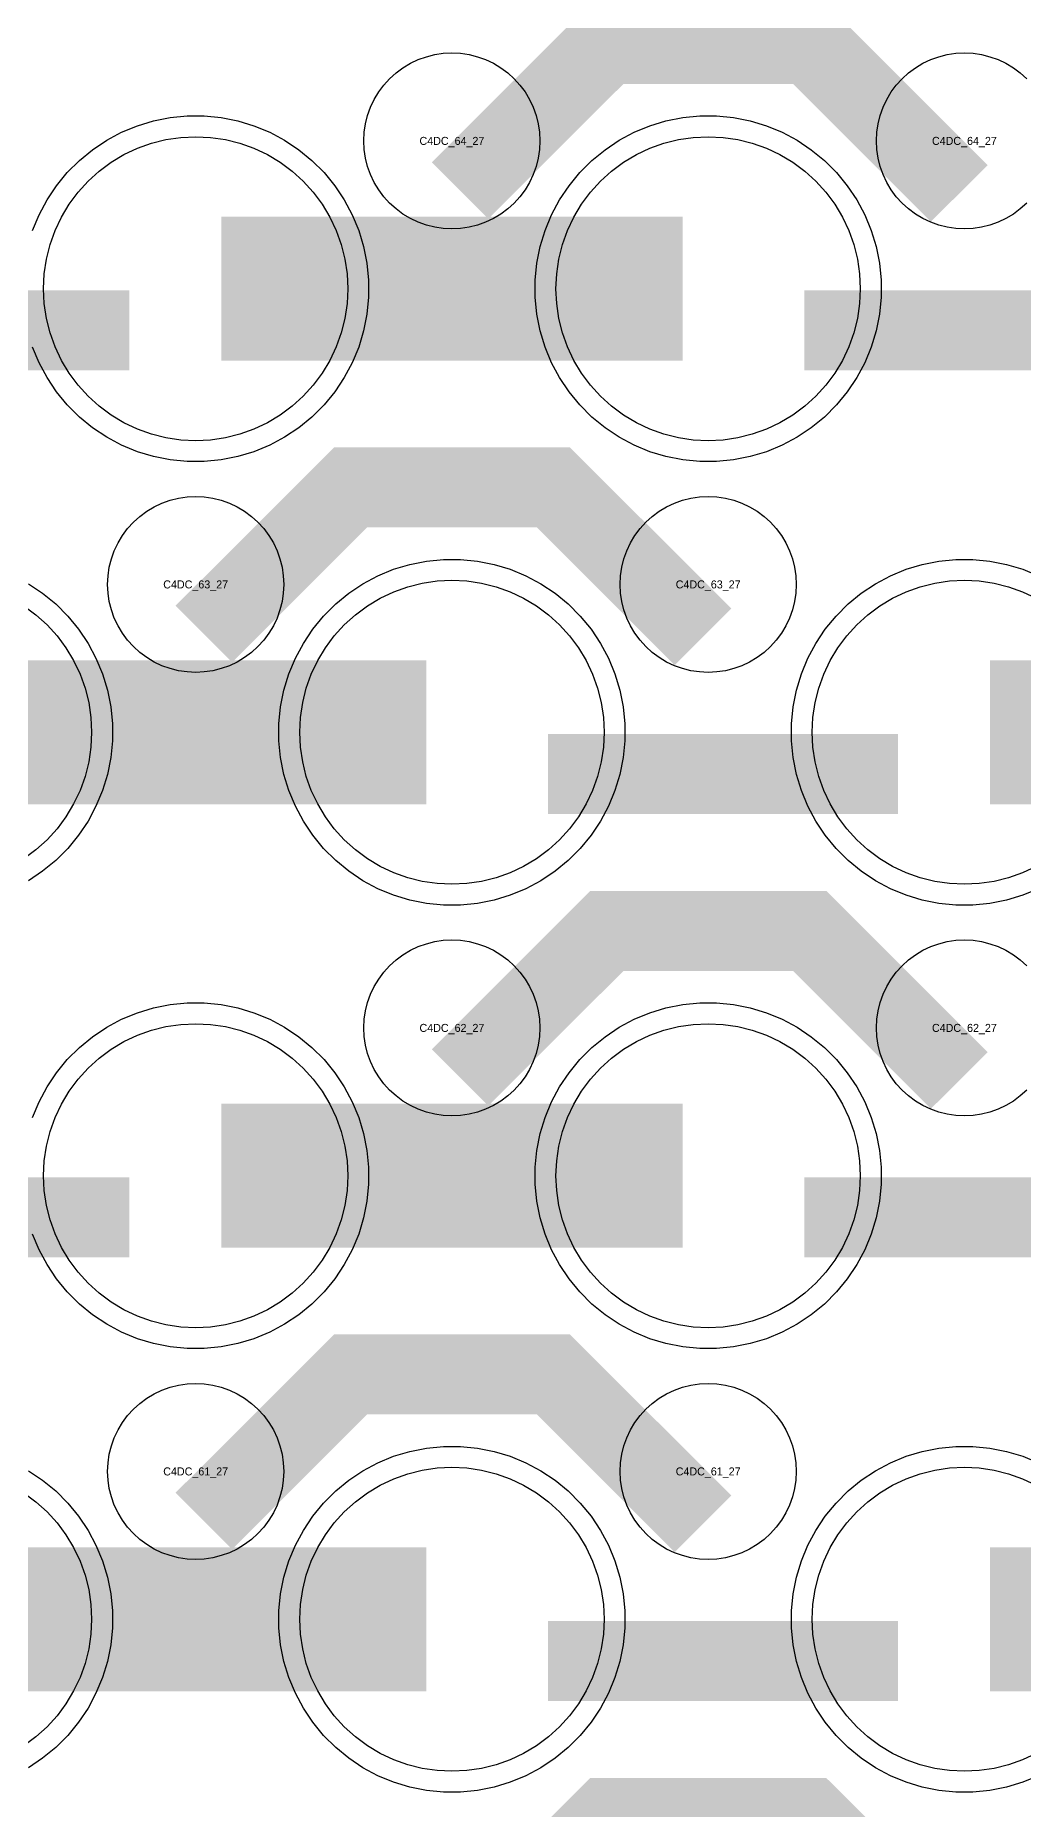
# Model space of a CAD drawing. Extents: x -11880 to 11880, y -14992 to 14992.
# Drawn here: x -3410 to -3102, y -6447 to -5892 of the extents above; entities that cross this region are included whole.
import ezdxf
from ezdxf.enums import TextEntityAlignment as Align

# ---------------------------------------------------------------- set-up
doc = ezdxf.new("R2010")
doc.units = 0
doc.header["$MEASUREMENT"] = 0
for name, color, linetype in [('GDS_775_DT_237', 138, 'CONTINUOUS'), ('RDL1_FS', 34, 'CONTINUOUS'), ('RDL_BS', 160, 'CONTINUOUS')]:
    doc.layers.add(name, color=color, linetype=linetype)

msp = doc.modelspace()

# ---------------------------------------------------------------- linework, layer by layer
at = {"layer": 'RDL1_FS', "color": 240, "true_color": 0xed1f24}
for points in [[(-3360, -6018.974), (-3364.657, -6018.745), (-3369.268, -6018.061), (-3373.791, -6016.929), (-3378.181, -6015.357), (-3382.395, -6013.365), (-3386.395, -6010.967), (-3390.14, -6008.189), (-3393.594, -6005.059), (-3396.724, -6001.605), (-3399.502, -5997.86), (-3401.9, -5993.86), (-3403.892, -5989.646), (-3405.464, -5985.256), (-3406.596, -5980.733), (-3407.28, -5976.122), (-3407.509, -5971.465), (-3407.28, -5966.808), (-3406.596, -5962.197), (-3405.464, -5957.674), (-3403.892, -5953.284), (-3401.9, -5949.07), (-3399.502, -5945.07), (-3396.724, -5941.325), (-3393.594, -5937.871), (-3390.14, -5934.741), (-3386.395, -5931.963), (-3382.395, -5929.565), (-3378.181, -5927.573), (-3373.791, -5926.001), (-3369.268, -5924.869), (-3364.657, -5924.185), (-3360, -5923.956), (-3355.343, -5924.185), (-3350.732, -5924.869), (-3346.209, -5926.001), (-3341.819, -5927.573), (-3337.605, -5929.565), (-3333.605, -5931.963), (-3329.86, -5934.741), (-3326.406, -5937.871), (-3323.276, -5941.325), (-3320.498, -5945.07), (-3318.1, -5949.07), (-3316.108, -5953.284), (-3314.536, -5957.674), (-3313.404, -5962.197), (-3312.72, -5966.808), (-3312.491, -5971.465), (-3312.72, -5976.122), (-3313.404, -5980.733), (-3314.536, -5985.256), (-3316.108, -5989.646), (-3318.1, -5993.86), (-3320.498, -5997.86), (-3323.276, -6001.605), (-3326.406, -6005.059), (-3329.86, -6008.189), (-3333.605, -6010.967), (-3337.605, -6013.365), (-3341.819, -6015.357), (-3346.209, -6016.929), (-3350.732, -6018.061), (-3355.343, -6018.745)], [(-3200, -6018.974), (-3204.657, -6018.745), (-3209.268, -6018.061), (-3213.791, -6016.929), (-3218.181, -6015.357), (-3222.395, -6013.365), (-3226.395, -6010.967), (-3230.14, -6008.189), (-3233.594, -6005.059), (-3236.724, -6001.605), (-3239.502, -5997.86), (-3241.9, -5993.86), (-3243.892, -5989.646), (-3245.464, -5985.256), (-3246.596, -5980.733), (-3247.28, -5976.122), (-3247.509, -5971.465), (-3247.28, -5966.808), (-3246.596, -5962.197), (-3245.464, -5957.674), (-3243.892, -5953.284), (-3241.9, -5949.07), (-3239.502, -5945.07), (-3236.724, -5941.325), (-3233.594, -5937.871), (-3230.14, -5934.741), (-3226.395, -5931.963), (-3222.395, -5929.565), (-3218.181, -5927.573), (-3213.791, -5926.001), (-3209.268, -5924.869), (-3204.657, -5924.185), (-3200, -5923.956), (-3195.343, -5924.185), (-3190.732, -5924.869), (-3186.209, -5926.001), (-3181.819, -5927.573), (-3177.605, -5929.565), (-3173.605, -5931.963), (-3169.86, -5934.741), (-3166.406, -5937.871), (-3163.276, -5941.325), (-3160.498, -5945.07), (-3158.1, -5949.07), (-3156.108, -5953.284), (-3154.536, -5957.674), (-3153.404, -5962.197), (-3152.72, -5966.808), (-3152.491, -5971.465), (-3152.72, -5976.122), (-3153.404, -5980.733), (-3154.536, -5985.256), (-3156.108, -5989.646), (-3158.1, -5993.86), (-3160.498, -5997.86), (-3163.276, -6001.605), (-3166.406, -6005.059), (-3169.86, -6008.189), (-3173.605, -6010.967), (-3177.605, -6013.365), (-3181.819, -6015.357), (-3186.209, -6016.929), (-3190.732, -6018.061), (-3195.343, -6018.745)], [(-3280, -6157.539), (-3284.657, -6157.31), (-3289.268, -6156.626), (-3293.791, -6155.494), (-3298.181, -6153.922), (-3302.395, -6151.93), (-3306.395, -6149.532), (-3310.14, -6146.754), (-3313.594, -6143.624), (-3316.724, -6140.17), (-3319.502, -6136.425), (-3321.9, -6132.425), (-3323.892, -6128.211), (-3325.464, -6123.821), (-3326.596, -6119.298), (-3327.28, -6114.687), (-3327.509, -6110.03), (-3327.28, -6105.373), (-3326.596, -6100.762), (-3325.464, -6096.239), (-3323.892, -6091.849), (-3321.9, -6087.635), (-3319.502, -6083.635), (-3316.724, -6079.89), (-3313.594, -6076.436), (-3310.14, -6073.306), (-3306.395, -6070.528), (-3302.395, -6068.13), (-3298.181, -6066.138), (-3293.791, -6064.566), (-3289.268, -6063.434), (-3284.657, -6062.75), (-3280, -6062.521), (-3275.343, -6062.75), (-3270.732, -6063.434), (-3266.209, -6064.566), (-3261.819, -6066.138), (-3257.605, -6068.13), (-3253.605, -6070.528), (-3249.86, -6073.306), (-3246.406, -6076.436), (-3243.276, -6079.89), (-3240.498, -6083.635), (-3238.1, -6087.635), (-3236.108, -6091.849), (-3234.536, -6096.239), (-3233.404, -6100.762), (-3232.72, -6105.373), (-3232.491, -6110.03), (-3232.72, -6114.687), (-3233.404, -6119.298), (-3234.536, -6123.821), (-3236.108, -6128.211), (-3238.1, -6132.425), (-3240.498, -6136.425), (-3243.276, -6140.17), (-3246.406, -6143.624), (-3249.86, -6146.754), (-3253.605, -6149.532), (-3257.605, -6151.93), (-3261.819, -6153.922), (-3266.209, -6155.494), (-3270.732, -6156.626), (-3275.343, -6157.31)]]:
    msp.add_lwpolyline(points, close=True, dxfattribs=at)
for points in [[(-3351.998, -5971.465, 45, 45, 0), (-3279.998, -5971.465, 45, 45, 0)], [(-3279.998, -5971.465, 45, 45, 0), (-3207.998, -5971.465, 45, 45, 0)], [(-3431.998, -6110.03, 45, 45, 0), (-3359.998, -6110.03, 45, 45, 0)], [(-3359.998, -6110.03, 45, 45, 0), (-3287.998, -6110.03, 45, 45, 0)], [(-3111.998, -6110.03, 45, 45, 0), (-3039.998, -6110.03, 45, 45, 0)]]:
    msp.add_lwpolyline(points, format="xyseb", dxfattribs=at)
for points in [[(-3097.605, -6151.93), (-3101.819, -6153.922), (-3106.209, -6155.494), (-3110.732, -6156.626), (-3115.343, -6157.31), (-3120, -6157.539), (-3124.657, -6157.31), (-3129.268, -6156.626), (-3133.791, -6155.494), (-3138.181, -6153.922), (-3142.395, -6151.93), (-3146.395, -6149.532), (-3150.14, -6146.754), (-3153.594, -6143.624), (-3156.724, -6140.17), (-3159.502, -6136.425), (-3161.9, -6132.425), (-3163.892, -6128.211), (-3165.464, -6123.821), (-3166.596, -6119.298), (-3167.28, -6114.687), (-3167.509, -6110.03), (-3167.28, -6105.373), (-3166.596, -6100.762), (-3165.464, -6096.239), (-3163.892, -6091.849), (-3161.9, -6087.635), (-3159.502, -6083.635), (-3156.724, -6079.89), (-3153.594, -6076.436), (-3150.14, -6073.306), (-3146.395, -6070.528), (-3142.395, -6068.13), (-3138.181, -6066.138), (-3133.791, -6064.566), (-3129.268, -6063.434), (-3124.657, -6062.75), (-3120, -6062.521), (-3115.343, -6062.75), (-3110.732, -6063.434), (-3106.209, -6064.566), (-3101.819, -6066.138), (-3097.605, -6068.13)], [(-3413.605, -6070.528), (-3409.86, -6073.306), (-3406.406, -6076.436), (-3403.276, -6079.89), (-3400.498, -6083.635), (-3398.1, -6087.635), (-3396.108, -6091.849), (-3394.536, -6096.239), (-3393.404, -6100.762), (-3392.72, -6105.373), (-3392.491, -6110.03), (-3392.72, -6114.687), (-3393.404, -6119.298), (-3394.536, -6123.821), (-3396.108, -6128.211), (-3398.1, -6132.425), (-3400.498, -6136.425), (-3403.276, -6140.17), (-3406.406, -6143.624), (-3409.86, -6146.754), (-3413.605, -6149.532)]]:
    msp.add_lwpolyline(points, dxfattribs=at)
at = {"layer": 'RDL1_FS'}
for points in [[(-3360, -6296.099), (-3364.657, -6295.87), (-3369.268, -6295.186), (-3373.791, -6294.054), (-3378.181, -6292.482), (-3382.395, -6290.49), (-3386.395, -6288.092), (-3390.14, -6285.314), (-3393.594, -6282.184), (-3396.724, -6278.73), (-3399.502, -6274.985), (-3401.9, -6270.985), (-3403.892, -6266.771), (-3405.464, -6262.381), (-3406.596, -6257.858), (-3407.28, -6253.247), (-3407.509, -6248.59), (-3407.28, -6243.933), (-3406.596, -6239.322), (-3405.464, -6234.799), (-3403.892, -6230.409), (-3401.9, -6226.195), (-3399.502, -6222.195), (-3396.724, -6218.45), (-3393.594, -6214.996), (-3390.14, -6211.866), (-3386.395, -6209.088), (-3382.395, -6206.69), (-3378.181, -6204.698), (-3373.791, -6203.126), (-3369.268, -6201.994), (-3364.657, -6201.31), (-3360, -6201.081), (-3355.343, -6201.31), (-3350.732, -6201.994), (-3346.209, -6203.126), (-3341.819, -6204.698), (-3337.605, -6206.69), (-3333.605, -6209.088), (-3329.86, -6211.866), (-3326.406, -6214.996), (-3323.276, -6218.45), (-3320.498, -6222.195), (-3318.1, -6226.195), (-3316.108, -6230.409), (-3314.536, -6234.799), (-3313.404, -6239.322), (-3312.72, -6243.933), (-3312.491, -6248.59), (-3312.72, -6253.247), (-3313.404, -6257.858), (-3314.536, -6262.381), (-3316.108, -6266.771), (-3318.1, -6270.985), (-3320.498, -6274.985), (-3323.276, -6278.73), (-3326.406, -6282.184), (-3329.86, -6285.314), (-3333.605, -6288.092), (-3337.605, -6290.49), (-3341.819, -6292.482), (-3346.209, -6294.054), (-3350.732, -6295.186), (-3355.343, -6295.87)], [(-3200, -6296.099), (-3204.657, -6295.87), (-3209.268, -6295.186), (-3213.791, -6294.054), (-3218.181, -6292.482), (-3222.395, -6290.49), (-3226.395, -6288.092), (-3230.14, -6285.314), (-3233.594, -6282.184), (-3236.724, -6278.73), (-3239.502, -6274.985), (-3241.9, -6270.985), (-3243.892, -6266.771), (-3245.464, -6262.381), (-3246.596, -6257.858), (-3247.28, -6253.247), (-3247.509, -6248.59), (-3247.28, -6243.933), (-3246.596, -6239.322), (-3245.464, -6234.799), (-3243.892, -6230.409), (-3241.9, -6226.195), (-3239.502, -6222.195), (-3236.724, -6218.45), (-3233.594, -6214.996), (-3230.14, -6211.866), (-3226.395, -6209.088), (-3222.395, -6206.69), (-3218.181, -6204.698), (-3213.791, -6203.126), (-3209.268, -6201.994), (-3204.657, -6201.31), (-3200, -6201.081), (-3195.343, -6201.31), (-3190.732, -6201.994), (-3186.209, -6203.126), (-3181.819, -6204.698), (-3177.605, -6206.69), (-3173.605, -6209.088), (-3169.86, -6211.866), (-3166.406, -6214.996), (-3163.276, -6218.45), (-3160.498, -6222.195), (-3158.1, -6226.195), (-3156.108, -6230.409), (-3154.536, -6234.799), (-3153.404, -6239.322), (-3152.72, -6243.933), (-3152.491, -6248.59), (-3152.72, -6253.247), (-3153.404, -6257.858), (-3154.536, -6262.381), (-3156.108, -6266.771), (-3158.1, -6270.985), (-3160.498, -6274.985), (-3163.276, -6278.73), (-3166.406, -6282.184), (-3169.86, -6285.314), (-3173.605, -6288.092), (-3177.605, -6290.49), (-3181.819, -6292.482), (-3186.209, -6294.054), (-3190.732, -6295.186), (-3195.343, -6295.87)], [(-3280, -6434.664), (-3284.657, -6434.435), (-3289.268, -6433.751), (-3293.791, -6432.619), (-3298.181, -6431.047), (-3302.395, -6429.055), (-3306.395, -6426.657), (-3310.14, -6423.879), (-3313.594, -6420.749), (-3316.724, -6417.295), (-3319.502, -6413.55), (-3321.9, -6409.55), (-3323.892, -6405.336), (-3325.464, -6400.946), (-3326.596, -6396.423), (-3327.28, -6391.812), (-3327.509, -6387.155), (-3327.28, -6382.498), (-3326.596, -6377.887), (-3325.464, -6373.364), (-3323.892, -6368.974), (-3321.9, -6364.76), (-3319.502, -6360.76), (-3316.724, -6357.015), (-3313.594, -6353.561), (-3310.14, -6350.431), (-3306.395, -6347.653), (-3302.395, -6345.255), (-3298.181, -6343.263), (-3293.791, -6341.691), (-3289.268, -6340.559), (-3284.657, -6339.875), (-3280, -6339.646), (-3275.343, -6339.875), (-3270.732, -6340.559), (-3266.209, -6341.691), (-3261.819, -6343.263), (-3257.605, -6345.255), (-3253.605, -6347.653), (-3249.86, -6350.431), (-3246.406, -6353.561), (-3243.276, -6357.015), (-3240.498, -6360.76), (-3238.1, -6364.76), (-3236.108, -6368.974), (-3234.536, -6373.364), (-3233.404, -6377.887), (-3232.72, -6382.498), (-3232.491, -6387.155), (-3232.72, -6391.812), (-3233.404, -6396.423), (-3234.536, -6400.946), (-3236.108, -6405.336), (-3238.1, -6409.55), (-3240.498, -6413.55), (-3243.276, -6417.295), (-3246.406, -6420.749), (-3249.86, -6423.879), (-3253.605, -6426.657), (-3257.605, -6429.055), (-3261.819, -6431.047), (-3266.209, -6432.619), (-3270.732, -6433.751), (-3275.343, -6434.435)]]:
    msp.add_lwpolyline(points, close=True, dxfattribs=at)
for points in [[(-3351.998, -6248.59, 45, 45, 0), (-3279.998, -6248.59, 45, 45, 0)], [(-3279.998, -6248.59, 45, 45, 0), (-3207.998, -6248.59, 45, 45, 0)], [(-3431.998, -6387.155, 45, 45, 0), (-3359.998, -6387.155, 45, 45, 0)], [(-3359.998, -6387.155, 45, 45, 0), (-3287.998, -6387.155, 45, 45, 0)], [(-3111.998, -6387.155, 45, 45, 0), (-3039.998, -6387.155, 45, 45, 0)]]:
    msp.add_lwpolyline(points, format="xyseb", dxfattribs=at)
for points in [[(-3097.605, -6429.055), (-3101.819, -6431.047), (-3106.209, -6432.619), (-3110.732, -6433.751), (-3115.343, -6434.435), (-3120, -6434.664), (-3124.657, -6434.435), (-3129.268, -6433.751), (-3133.791, -6432.619), (-3138.181, -6431.047), (-3142.395, -6429.055), (-3146.395, -6426.657), (-3150.14, -6423.879), (-3153.594, -6420.749), (-3156.724, -6417.295), (-3159.502, -6413.55), (-3161.9, -6409.55), (-3163.892, -6405.336), (-3165.464, -6400.946), (-3166.596, -6396.423), (-3167.28, -6391.812), (-3167.509, -6387.155), (-3167.28, -6382.498), (-3166.596, -6377.887), (-3165.464, -6373.364), (-3163.892, -6368.974), (-3161.9, -6364.76), (-3159.502, -6360.76), (-3156.724, -6357.015), (-3153.594, -6353.561), (-3150.14, -6350.431), (-3146.395, -6347.653), (-3142.395, -6345.255), (-3138.181, -6343.263), (-3133.791, -6341.691), (-3129.268, -6340.559), (-3124.657, -6339.875), (-3120, -6339.646), (-3115.343, -6339.875), (-3110.732, -6340.559), (-3106.209, -6341.691), (-3101.819, -6343.263), (-3097.605, -6345.255)], [(-3413.605, -6347.653), (-3409.86, -6350.431), (-3406.406, -6353.561), (-3403.276, -6357.015), (-3400.498, -6360.76), (-3398.1, -6364.76), (-3396.108, -6368.974), (-3394.536, -6373.364), (-3393.404, -6377.887), (-3392.72, -6382.498), (-3392.491, -6387.155), (-3392.72, -6391.812), (-3393.404, -6396.423), (-3394.536, -6400.946), (-3396.108, -6405.336), (-3398.1, -6409.55), (-3400.498, -6413.55), (-3403.276, -6417.295), (-3406.406, -6420.749), (-3409.86, -6423.879), (-3413.605, -6426.657)]]:
    msp.add_lwpolyline(points, dxfattribs=at)
at = {"layer": 'RDL_BS'}
for points in [[(-3277.438, -5940.779, 25, 25, 0), (-3231.623, -5894.964, 25, 25, 0), (-3198.07, -5894.964, 25, 25, 0)], [(-3121.599, -5941.678, 25, 25, 0), (-3168.313, -5894.964, 25, 25, 0), (-3198.071, -5894.964, 25, 25, 0)], [(-3357.438, -6079.344, 25, 25, 0), (-3311.623, -6033.529, 25, 25, 0), (-3278.07, -6033.529, 25, 25, 0)], [(-3201.599, -6080.243, 25, 25, 0), (-3248.313, -6033.529, 25, 25, 0), (-3278.071, -6033.529, 25, 25, 0)], [(-3277.438, -6217.904, 25, 25, 0), (-3231.623, -6172.089, 25, 25, 0), (-3198.07, -6172.089, 25, 25, 0)], [(-3121.599, -6218.803, 25, 25, 0), (-3168.313, -6172.089, 25, 25, 0), (-3198.071, -6172.089, 25, 25, 0)], [(-3489.984, -6261.603, 25, 25, 0), (-3380.719, -6261.603, 25, 25, 0)], [(-3169.984, -6261.603, 25, 25, 0), (-3060.719, -6261.603, 25, 25, 0)], [(-3357.438, -6356.469, 25, 25, 0), (-3311.623, -6310.654, 25, 25, 0), (-3278.07, -6310.654, 25, 25, 0)], [(-3201.599, -6357.368, 25, 25, 0), (-3248.313, -6310.654, 25, 25, 0), (-3278.071, -6310.654, 25, 25, 0)], [(-3249.984, -6400.168, 25, 25, 0), (-3140.719, -6400.168, 25, 25, 0)], [(-3277.438, -6495.034, 25, 25, 0), (-3231.623, -6449.219, 25, 25, 0), (-3198.07, -6449.219, 25, 25, 0)], [(-3121.599, -6495.933, 25, 25, 0), (-3168.313, -6449.219, 25, 25, 0), (-3198.071, -6449.219, 25, 25, 0)]]:
    msp.add_lwpolyline(points, format="xyseb", dxfattribs=at)
for points in [[(-3280, -5952.771), (-3282.693, -5952.639), (-3285.365, -5952.243), (-3287.984, -5951.586), (-3290.519, -5950.679), (-3292.956, -5949.527), (-3295.28, -5948.134), (-3297.443, -5946.531), (-3299.442, -5944.719), (-3301.254, -5942.72), (-3302.857, -5940.557), (-3304.25, -5938.233), (-3305.402, -5935.796), (-3306.309, -5933.261), (-3306.966, -5930.642), (-3307.362, -5927.97), (-3307.494, -5925.277), (-3307.362, -5922.584), (-3306.966, -5919.912), (-3306.309, -5917.293), (-3305.402, -5914.758), (-3304.25, -5912.321), (-3302.857, -5909.997), (-3301.254, -5907.834), (-3299.442, -5905.835), (-3297.443, -5904.023), (-3295.28, -5902.42), (-3292.956, -5901.027), (-3290.519, -5899.875), (-3287.984, -5898.968), (-3285.365, -5898.311), (-3282.693, -5897.915), (-3280, -5897.783), (-3277.307, -5897.915), (-3274.635, -5898.311), (-3272.016, -5898.968), (-3269.481, -5899.875), (-3267.044, -5901.027), (-3264.72, -5902.42), (-3262.557, -5904.023), (-3260.558, -5905.835), (-3258.746, -5907.834), (-3257.143, -5909.997), (-3255.75, -5912.321), (-3254.598, -5914.758), (-3253.691, -5917.293), (-3253.034, -5919.912), (-3252.638, -5922.584), (-3252.506, -5925.277), (-3252.638, -5927.97), (-3253.034, -5930.642), (-3253.691, -5933.261), (-3254.598, -5935.796), (-3255.75, -5938.233), (-3257.143, -5940.557), (-3258.746, -5942.72), (-3260.558, -5944.719), (-3262.557, -5946.531), (-3264.72, -5948.134), (-3267.044, -5949.527), (-3269.481, -5950.679), (-3272.016, -5951.586), (-3274.635, -5952.243), (-3277.307, -5952.639)], [(-3360, -6091.336), (-3362.693, -6091.204), (-3365.365, -6090.808), (-3367.984, -6090.151), (-3370.519, -6089.244), (-3372.956, -6088.092), (-3375.28, -6086.699), (-3377.443, -6085.096), (-3379.442, -6083.284), (-3381.254, -6081.285), (-3382.857, -6079.122), (-3384.25, -6076.798), (-3385.402, -6074.361), (-3386.309, -6071.826), (-3386.966, -6069.207), (-3387.362, -6066.535), (-3387.494, -6063.842), (-3387.362, -6061.149), (-3386.966, -6058.477), (-3386.309, -6055.858), (-3385.402, -6053.323), (-3384.25, -6050.886), (-3382.857, -6048.562), (-3381.254, -6046.399), (-3379.442, -6044.4), (-3377.443, -6042.588), (-3375.28, -6040.985), (-3372.956, -6039.592), (-3370.519, -6038.44), (-3367.984, -6037.533), (-3365.365, -6036.876), (-3362.693, -6036.48), (-3360, -6036.348), (-3357.307, -6036.48), (-3354.635, -6036.876), (-3352.016, -6037.533), (-3349.481, -6038.44), (-3347.044, -6039.592), (-3344.72, -6040.985), (-3342.557, -6042.588), (-3340.558, -6044.4), (-3338.746, -6046.399), (-3337.143, -6048.562), (-3335.75, -6050.886), (-3334.598, -6053.323), (-3333.691, -6055.858), (-3333.034, -6058.477), (-3332.638, -6061.149), (-3332.506, -6063.842), (-3332.638, -6066.535), (-3333.034, -6069.207), (-3333.691, -6071.826), (-3334.598, -6074.361), (-3335.75, -6076.798), (-3337.143, -6079.122), (-3338.746, -6081.285), (-3340.558, -6083.284), (-3342.557, -6085.096), (-3344.72, -6086.699), (-3347.044, -6088.092), (-3349.481, -6089.244), (-3352.016, -6090.151), (-3354.635, -6090.808), (-3357.307, -6091.204)], [(-3200, -6091.336), (-3202.693, -6091.204), (-3205.365, -6090.808), (-3207.984, -6090.151), (-3210.519, -6089.244), (-3212.956, -6088.092), (-3215.28, -6086.699), (-3217.443, -6085.096), (-3219.442, -6083.284), (-3221.254, -6081.285), (-3222.857, -6079.122), (-3224.25, -6076.798), (-3225.402, -6074.361), (-3226.309, -6071.826), (-3226.966, -6069.207), (-3227.362, -6066.535), (-3227.494, -6063.842), (-3227.362, -6061.149), (-3226.966, -6058.477), (-3226.309, -6055.858), (-3225.402, -6053.323), (-3224.25, -6050.886), (-3222.857, -6048.562), (-3221.254, -6046.399), (-3219.442, -6044.4), (-3217.443, -6042.588), (-3215.28, -6040.985), (-3212.956, -6039.592), (-3210.519, -6038.44), (-3207.984, -6037.533), (-3205.365, -6036.876), (-3202.693, -6036.48), (-3200, -6036.348), (-3197.307, -6036.48), (-3194.635, -6036.876), (-3192.016, -6037.533), (-3189.481, -6038.44), (-3187.044, -6039.592), (-3184.72, -6040.985), (-3182.557, -6042.588), (-3180.558, -6044.4), (-3178.746, -6046.399), (-3177.143, -6048.562), (-3175.75, -6050.886), (-3174.598, -6053.323), (-3173.691, -6055.858), (-3173.034, -6058.477), (-3172.638, -6061.149), (-3172.506, -6063.842), (-3172.638, -6066.535), (-3173.034, -6069.207), (-3173.691, -6071.826), (-3174.598, -6074.361), (-3175.75, -6076.798), (-3177.143, -6079.122), (-3178.746, -6081.285), (-3180.558, -6083.284), (-3182.557, -6085.096), (-3184.72, -6086.699), (-3187.044, -6088.092), (-3189.481, -6089.244), (-3192.016, -6090.151), (-3194.635, -6090.808), (-3197.307, -6091.204)], [(-3280, -6229.896), (-3282.693, -6229.764), (-3285.365, -6229.368), (-3287.984, -6228.711), (-3290.519, -6227.804), (-3292.956, -6226.652), (-3295.28, -6225.259), (-3297.443, -6223.656), (-3299.442, -6221.844), (-3301.254, -6219.845), (-3302.857, -6217.682), (-3304.25, -6215.358), (-3305.402, -6212.921), (-3306.309, -6210.386), (-3306.966, -6207.767), (-3307.362, -6205.095), (-3307.494, -6202.402), (-3307.362, -6199.709), (-3306.966, -6197.037), (-3306.309, -6194.418), (-3305.402, -6191.883), (-3304.25, -6189.446), (-3302.857, -6187.122), (-3301.254, -6184.959), (-3299.442, -6182.96), (-3297.443, -6181.148), (-3295.28, -6179.545), (-3292.956, -6178.152), (-3290.519, -6177), (-3287.984, -6176.093), (-3285.365, -6175.436), (-3282.693, -6175.04), (-3280, -6174.908), (-3277.307, -6175.04), (-3274.635, -6175.436), (-3272.016, -6176.093), (-3269.481, -6177), (-3267.044, -6178.152), (-3264.72, -6179.545), (-3262.557, -6181.148), (-3260.558, -6182.96), (-3258.746, -6184.959), (-3257.143, -6187.122), (-3255.75, -6189.446), (-3254.598, -6191.883), (-3253.691, -6194.418), (-3253.034, -6197.037), (-3252.638, -6199.709), (-3252.506, -6202.402), (-3252.638, -6205.095), (-3253.034, -6207.767), (-3253.691, -6210.386), (-3254.598, -6212.921), (-3255.75, -6215.358), (-3257.143, -6217.682), (-3258.746, -6219.845), (-3260.558, -6221.844), (-3262.557, -6223.656), (-3264.72, -6225.259), (-3267.044, -6226.652), (-3269.481, -6227.804), (-3272.016, -6228.711), (-3274.635, -6229.368), (-3277.307, -6229.764)], [(-3202.644, -6302.59), (-3207.938, -6302.073), (-3213.165, -6301.027), (-3218.205, -6299.496), (-3223.115, -6297.465), (-3227.777, -6294.973), (-3232.191, -6292.026), (-3236.292, -6288.664), (-3240.074, -6284.882), (-3243.436, -6280.781), (-3246.383, -6276.367), (-3248.875, -6271.705), (-3250.906, -6266.795), (-3252.437, -6261.755), (-3253.483, -6256.528), (-3254, -6251.234), (-3254, -6245.946), (-3253.483, -6240.652), (-3252.437, -6235.425), (-3250.906, -6230.385), (-3248.875, -6225.475), (-3246.383, -6220.813), (-3243.436, -6216.399), (-3240.074, -6212.298), (-3236.292, -6208.516), (-3232.191, -6205.154), (-3227.777, -6202.207), (-3223.115, -6199.715), (-3218.205, -6197.684), (-3213.165, -6196.153), (-3207.938, -6195.107), (-3202.644, -6194.59), (-3197.356, -6194.59), (-3192.062, -6195.107), (-3186.835, -6196.153), (-3181.795, -6197.684), (-3176.885, -6199.715), (-3172.223, -6202.207), (-3167.809, -6205.154), (-3163.708, -6208.516), (-3159.926, -6212.298), (-3156.564, -6216.399), (-3153.617, -6220.813), (-3151.125, -6225.475), (-3149.094, -6230.385), (-3147.563, -6235.425), (-3146.517, -6240.652), (-3146, -6245.946), (-3146, -6251.234), (-3146.517, -6256.528), (-3147.563, -6261.755), (-3149.094, -6266.795), (-3151.125, -6271.705), (-3153.617, -6276.367), (-3156.564, -6280.781), (-3159.926, -6284.882), (-3163.708, -6288.664), (-3167.809, -6292.026), (-3172.223, -6294.973), (-3176.885, -6297.465), (-3181.795, -6299.496), (-3186.835, -6301.027), (-3192.062, -6302.073), (-3197.356, -6302.59)], [(-3360, -6368.461), (-3362.693, -6368.329), (-3365.365, -6367.933), (-3367.984, -6367.276), (-3370.519, -6366.369), (-3372.956, -6365.217), (-3375.28, -6363.824), (-3377.443, -6362.221), (-3379.442, -6360.409), (-3381.254, -6358.41), (-3382.857, -6356.247), (-3384.25, -6353.923), (-3385.402, -6351.486), (-3386.309, -6348.951), (-3386.966, -6346.332), (-3387.362, -6343.66), (-3387.494, -6340.967), (-3387.362, -6338.274), (-3386.966, -6335.602), (-3386.309, -6332.983), (-3385.402, -6330.448), (-3384.25, -6328.011), (-3382.857, -6325.687), (-3381.254, -6323.524), (-3379.442, -6321.525), (-3377.443, -6319.713), (-3375.28, -6318.11), (-3372.956, -6316.717), (-3370.519, -6315.565), (-3367.984, -6314.658), (-3365.365, -6314.001), (-3362.693, -6313.605), (-3360, -6313.473), (-3357.307, -6313.605), (-3354.635, -6314.001), (-3352.016, -6314.658), (-3349.481, -6315.565), (-3347.044, -6316.717), (-3344.72, -6318.11), (-3342.557, -6319.713), (-3340.558, -6321.525), (-3338.746, -6323.524), (-3337.143, -6325.687), (-3335.75, -6328.011), (-3334.598, -6330.448), (-3333.691, -6332.983), (-3333.034, -6335.602), (-3332.638, -6338.274), (-3332.506, -6340.967), (-3332.638, -6343.66), (-3333.034, -6346.332), (-3333.691, -6348.951), (-3334.598, -6351.486), (-3335.75, -6353.923), (-3337.143, -6356.247), (-3338.746, -6358.41), (-3340.558, -6360.409), (-3342.557, -6362.221), (-3344.72, -6363.824), (-3347.044, -6365.217), (-3349.481, -6366.369), (-3352.016, -6367.276), (-3354.635, -6367.933), (-3357.307, -6368.329)], [(-3200, -6368.461), (-3202.693, -6368.329), (-3205.365, -6367.933), (-3207.984, -6367.276), (-3210.519, -6366.369), (-3212.956, -6365.217), (-3215.28, -6363.824), (-3217.443, -6362.221), (-3219.442, -6360.409), (-3221.254, -6358.41), (-3222.857, -6356.247), (-3224.25, -6353.923), (-3225.402, -6351.486), (-3226.309, -6348.951), (-3226.966, -6346.332), (-3227.362, -6343.66), (-3227.494, -6340.967), (-3227.362, -6338.274), (-3226.966, -6335.602), (-3226.309, -6332.983), (-3225.402, -6330.448), (-3224.25, -6328.011), (-3222.857, -6325.687), (-3221.254, -6323.524), (-3219.442, -6321.525), (-3217.443, -6319.713), (-3215.28, -6318.11), (-3212.956, -6316.717), (-3210.519, -6315.565), (-3207.984, -6314.658), (-3205.365, -6314.001), (-3202.693, -6313.605), (-3200, -6313.473), (-3197.307, -6313.605), (-3194.635, -6314.001), (-3192.016, -6314.658), (-3189.481, -6315.565), (-3187.044, -6316.717), (-3184.72, -6318.11), (-3182.557, -6319.713), (-3180.558, -6321.525), (-3178.746, -6323.524), (-3177.143, -6325.687), (-3175.75, -6328.011), (-3174.598, -6330.448), (-3173.691, -6332.983), (-3173.034, -6335.602), (-3172.638, -6338.274), (-3172.506, -6340.967), (-3172.638, -6343.66), (-3173.034, -6346.332), (-3173.691, -6348.951), (-3174.598, -6351.486), (-3175.75, -6353.923), (-3177.143, -6356.247), (-3178.746, -6358.41), (-3180.558, -6360.409), (-3182.557, -6362.221), (-3184.72, -6363.824), (-3187.044, -6365.217), (-3189.481, -6366.369), (-3192.016, -6367.276), (-3194.635, -6367.933), (-3197.307, -6368.329)], [(-3282.644, -6441.155), (-3287.938, -6440.638), (-3293.165, -6439.592), (-3298.205, -6438.061), (-3303.115, -6436.03), (-3307.777, -6433.538), (-3312.191, -6430.591), (-3316.292, -6427.229), (-3320.074, -6423.447), (-3323.436, -6419.346), (-3326.383, -6414.932), (-3328.875, -6410.27), (-3330.906, -6405.36), (-3332.437, -6400.32), (-3333.483, -6395.093), (-3334, -6389.799), (-3334, -6384.511), (-3333.483, -6379.217), (-3332.437, -6373.99), (-3330.906, -6368.95), (-3328.875, -6364.04), (-3326.383, -6359.378), (-3323.436, -6354.964), (-3320.074, -6350.863), (-3316.292, -6347.081), (-3312.191, -6343.719), (-3307.777, -6340.772), (-3303.115, -6338.28), (-3298.205, -6336.249), (-3293.165, -6334.718), (-3287.938, -6333.672), (-3282.644, -6333.155), (-3277.356, -6333.155), (-3272.062, -6333.672), (-3266.835, -6334.718), (-3261.795, -6336.249), (-3256.885, -6338.28), (-3252.223, -6340.772), (-3247.809, -6343.719), (-3243.708, -6347.081), (-3239.926, -6350.863), (-3236.564, -6354.964), (-3233.617, -6359.378), (-3231.125, -6364.04), (-3229.094, -6368.95), (-3227.563, -6373.99), (-3226.517, -6379.217), (-3226, -6384.511), (-3226, -6389.799), (-3226.517, -6395.093), (-3227.563, -6400.32), (-3229.094, -6405.36), (-3231.125, -6410.27), (-3233.617, -6414.932), (-3236.564, -6419.346), (-3239.926, -6423.447), (-3243.708, -6427.229), (-3247.809, -6430.591), (-3252.223, -6433.538), (-3256.885, -6436.03), (-3261.795, -6438.061), (-3266.835, -6439.592), (-3272.062, -6440.638), (-3277.356, -6441.155)]]:
    msp.add_lwpolyline(points, close=True, dxfattribs=at)
for points in [[(-3100.558, -5944.719), (-3102.557, -5946.531), (-3104.72, -5948.134), (-3107.044, -5949.527), (-3109.481, -5950.679), (-3112.016, -5951.586), (-3114.635, -5952.243), (-3117.307, -5952.639), (-3120, -5952.771), (-3122.693, -5952.639), (-3125.365, -5952.243), (-3127.984, -5951.586), (-3130.519, -5950.679), (-3132.956, -5949.527), (-3135.28, -5948.134), (-3137.443, -5946.531), (-3139.442, -5944.719), (-3141.254, -5942.72), (-3142.857, -5940.557), (-3144.25, -5938.233), (-3145.402, -5935.796), (-3146.309, -5933.261), (-3146.966, -5930.642), (-3147.362, -5927.97), (-3147.494, -5925.277), (-3147.362, -5922.584), (-3146.966, -5919.912), (-3146.309, -5917.293), (-3145.402, -5914.758), (-3144.25, -5912.321), (-3142.857, -5909.997), (-3141.254, -5907.834), (-3139.442, -5905.835), (-3137.443, -5904.023), (-3135.28, -5902.42), (-3132.956, -5901.027), (-3130.519, -5899.875), (-3127.984, -5898.968), (-3125.365, -5898.311), (-3122.693, -5897.915), (-3120, -5897.783), (-3117.307, -5897.915), (-3114.635, -5898.311), (-3112.016, -5898.968), (-3109.481, -5899.875), (-3107.044, -5901.027), (-3104.72, -5902.42), (-3102.557, -5904.023), (-3100.558, -5905.835)], [(-3100.558, -6221.844), (-3102.557, -6223.656), (-3104.72, -6225.259), (-3107.044, -6226.652), (-3109.481, -6227.804), (-3112.016, -6228.711), (-3114.635, -6229.368), (-3117.307, -6229.764), (-3120, -6229.896), (-3122.693, -6229.764), (-3125.365, -6229.368), (-3127.984, -6228.711), (-3130.519, -6227.804), (-3132.956, -6226.652), (-3135.28, -6225.259), (-3137.443, -6223.656), (-3139.442, -6221.844), (-3141.254, -6219.845), (-3142.857, -6217.682), (-3144.25, -6215.358), (-3145.402, -6212.921), (-3146.309, -6210.386), (-3146.966, -6207.767), (-3147.362, -6205.095), (-3147.494, -6202.402), (-3147.362, -6199.709), (-3146.966, -6197.037), (-3146.309, -6194.418), (-3145.402, -6191.883), (-3144.25, -6189.446), (-3142.857, -6187.122), (-3141.254, -6184.959), (-3139.442, -6182.96), (-3137.443, -6181.148), (-3135.28, -6179.545), (-3132.956, -6178.152), (-3130.519, -6177), (-3127.984, -6176.093), (-3125.365, -6175.436), (-3122.693, -6175.04), (-3120, -6174.908), (-3117.307, -6175.04), (-3114.635, -6175.436), (-3112.016, -6176.093), (-3109.481, -6177), (-3107.044, -6178.152), (-3104.72, -6179.545), (-3102.557, -6181.148), (-3100.558, -6182.96)], [(-3410.906, -6230.385), (-3408.875, -6225.475), (-3406.383, -6220.813), (-3403.436, -6216.399), (-3400.074, -6212.298), (-3396.292, -6208.516), (-3392.191, -6205.154), (-3387.777, -6202.207), (-3383.115, -6199.715), (-3378.205, -6197.684), (-3373.165, -6196.153), (-3367.938, -6195.107), (-3362.644, -6194.59), (-3357.356, -6194.59), (-3352.062, -6195.107), (-3346.835, -6196.153), (-3341.795, -6197.684), (-3336.885, -6199.715), (-3332.223, -6202.207), (-3327.809, -6205.154), (-3323.708, -6208.516), (-3319.926, -6212.298), (-3316.564, -6216.399), (-3313.617, -6220.813), (-3311.125, -6225.475), (-3309.094, -6230.385), (-3307.563, -6235.425), (-3306.517, -6240.652), (-3306, -6245.946), (-3306, -6251.234), (-3306.517, -6256.528), (-3307.563, -6261.755), (-3309.094, -6266.795), (-3311.125, -6271.705), (-3313.617, -6276.367), (-3316.564, -6280.781), (-3319.926, -6284.882), (-3323.708, -6288.664), (-3327.809, -6292.026), (-3332.223, -6294.973), (-3336.885, -6297.465), (-3341.795, -6299.496), (-3346.835, -6301.027), (-3352.062, -6302.073), (-3357.356, -6302.59), (-3362.644, -6302.59), (-3367.938, -6302.073), (-3373.165, -6301.027), (-3378.205, -6299.496), (-3383.115, -6297.465), (-3387.777, -6294.973), (-3392.191, -6292.026), (-3396.292, -6288.664), (-3400.074, -6284.882), (-3403.436, -6280.781), (-3406.383, -6276.367), (-3408.875, -6271.705), (-3410.906, -6266.795)], [(-3096.885, -6436.03), (-3101.795, -6438.061), (-3106.835, -6439.592), (-3112.062, -6440.638), (-3117.356, -6441.155), (-3122.644, -6441.155), (-3127.938, -6440.638), (-3133.165, -6439.592), (-3138.205, -6438.061), (-3143.115, -6436.03), (-3147.777, -6433.538), (-3152.191, -6430.591), (-3156.292, -6427.229), (-3160.074, -6423.447), (-3163.436, -6419.346), (-3166.383, -6414.932), (-3168.875, -6410.27), (-3170.906, -6405.36), (-3172.437, -6400.32), (-3173.483, -6395.093), (-3174, -6389.799), (-3174, -6384.511), (-3173.483, -6379.217), (-3172.437, -6373.99), (-3170.906, -6368.95), (-3168.875, -6364.04), (-3166.383, -6359.378), (-3163.436, -6354.964), (-3160.074, -6350.863), (-3156.292, -6347.081), (-3152.191, -6343.719), (-3147.777, -6340.772), (-3143.115, -6338.28), (-3138.205, -6336.249), (-3133.165, -6334.718), (-3127.938, -6333.672), (-3122.644, -6333.155), (-3117.356, -6333.155), (-3112.062, -6333.672), (-3106.835, -6334.718), (-3101.795, -6336.249), (-3096.885, -6338.28)], [(-3412.223, -6340.772), (-3407.809, -6343.719), (-3403.708, -6347.081), (-3399.926, -6350.863), (-3396.564, -6354.964), (-3393.617, -6359.378), (-3391.125, -6364.04), (-3389.094, -6368.95), (-3387.563, -6373.99), (-3386.517, -6379.217), (-3386, -6384.511), (-3386, -6389.799), (-3386.517, -6395.093), (-3387.563, -6400.32), (-3389.094, -6405.36), (-3391.125, -6410.27), (-3393.617, -6414.932), (-3396.564, -6419.346), (-3399.926, -6423.447), (-3403.708, -6427.229), (-3407.809, -6430.591), (-3412.223, -6433.538)]]:
    msp.add_lwpolyline(points, dxfattribs=at)
at = {"layer": 'RDL_BS', "color": 240, "true_color": 0xed1f24}
for points in [[(-3410.906, -5953.26), (-3408.875, -5948.35), (-3406.383, -5943.688), (-3403.436, -5939.274), (-3400.074, -5935.173), (-3396.292, -5931.391), (-3392.191, -5928.029), (-3387.777, -5925.082), (-3383.115, -5922.59), (-3378.205, -5920.559), (-3373.165, -5919.028), (-3367.938, -5917.982), (-3362.644, -5917.465), (-3357.356, -5917.465), (-3352.062, -5917.982), (-3346.835, -5919.028), (-3341.795, -5920.559), (-3336.885, -5922.59), (-3332.223, -5925.082), (-3327.809, -5928.029), (-3323.708, -5931.391), (-3319.926, -5935.173), (-3316.564, -5939.274), (-3313.617, -5943.688), (-3311.125, -5948.35), (-3309.094, -5953.26), (-3307.563, -5958.3), (-3306.517, -5963.527), (-3306, -5968.821), (-3306, -5974.109), (-3306.517, -5979.403), (-3307.563, -5984.63), (-3309.094, -5989.67), (-3311.125, -5994.58), (-3313.617, -5999.242), (-3316.564, -6003.656), (-3319.926, -6007.757), (-3323.708, -6011.539), (-3327.809, -6014.901), (-3332.223, -6017.848), (-3336.885, -6020.34), (-3341.795, -6022.371), (-3346.835, -6023.902), (-3352.062, -6024.948), (-3357.356, -6025.465), (-3362.644, -6025.465), (-3367.938, -6024.948), (-3373.165, -6023.902), (-3378.205, -6022.371), (-3383.115, -6020.34), (-3387.777, -6017.848), (-3392.191, -6014.901), (-3396.292, -6011.539), (-3400.074, -6007.757), (-3403.436, -6003.656), (-3406.383, -5999.242), (-3408.875, -5994.58), (-3410.906, -5989.67)], [(-3096.885, -6158.905), (-3101.795, -6160.936), (-3106.835, -6162.467), (-3112.062, -6163.513), (-3117.356, -6164.03), (-3122.644, -6164.03), (-3127.938, -6163.513), (-3133.165, -6162.467), (-3138.205, -6160.936), (-3143.115, -6158.905), (-3147.777, -6156.413), (-3152.191, -6153.466), (-3156.292, -6150.104), (-3160.074, -6146.322), (-3163.436, -6142.221), (-3166.383, -6137.807), (-3168.875, -6133.145), (-3170.906, -6128.235), (-3172.437, -6123.195), (-3173.483, -6117.968), (-3174, -6112.674), (-3174, -6107.386), (-3173.483, -6102.092), (-3172.437, -6096.865), (-3170.906, -6091.825), (-3168.875, -6086.915), (-3166.383, -6082.253), (-3163.436, -6077.839), (-3160.074, -6073.738), (-3156.292, -6069.956), (-3152.191, -6066.594), (-3147.777, -6063.647), (-3143.115, -6061.155), (-3138.205, -6059.124), (-3133.165, -6057.593), (-3127.938, -6056.547), (-3122.644, -6056.03), (-3117.356, -6056.03), (-3112.062, -6056.547), (-3106.835, -6057.593), (-3101.795, -6059.124), (-3096.885, -6061.155)], [(-3412.223, -6063.647), (-3407.809, -6066.594), (-3403.708, -6069.956), (-3399.926, -6073.738), (-3396.564, -6077.839), (-3393.617, -6082.253), (-3391.125, -6086.915), (-3389.094, -6091.825), (-3387.563, -6096.865), (-3386.517, -6102.092), (-3386, -6107.386), (-3386, -6112.674), (-3386.517, -6117.968), (-3387.563, -6123.195), (-3389.094, -6128.235), (-3391.125, -6133.145), (-3393.617, -6137.807), (-3396.564, -6142.221), (-3399.926, -6146.322), (-3403.708, -6150.104), (-3407.809, -6153.466), (-3412.223, -6156.413)]]:
    msp.add_lwpolyline(points, dxfattribs=at)
for points in [[(-3202.644, -6025.465), (-3207.938, -6024.948), (-3213.165, -6023.902), (-3218.205, -6022.371), (-3223.115, -6020.34), (-3227.777, -6017.848), (-3232.191, -6014.901), (-3236.292, -6011.539), (-3240.074, -6007.757), (-3243.436, -6003.656), (-3246.383, -5999.242), (-3248.875, -5994.58), (-3250.906, -5989.67), (-3252.437, -5984.63), (-3253.483, -5979.403), (-3254, -5974.109), (-3254, -5968.821), (-3253.483, -5963.527), (-3252.437, -5958.3), (-3250.906, -5953.26), (-3248.875, -5948.35), (-3246.383, -5943.688), (-3243.436, -5939.274), (-3240.074, -5935.173), (-3236.292, -5931.391), (-3232.191, -5928.029), (-3227.777, -5925.082), (-3223.115, -5922.59), (-3218.205, -5920.559), (-3213.165, -5919.028), (-3207.938, -5917.982), (-3202.644, -5917.465), (-3197.356, -5917.465), (-3192.062, -5917.982), (-3186.835, -5919.028), (-3181.795, -5920.559), (-3176.885, -5922.59), (-3172.223, -5925.082), (-3167.809, -5928.029), (-3163.708, -5931.391), (-3159.926, -5935.173), (-3156.564, -5939.274), (-3153.617, -5943.688), (-3151.125, -5948.35), (-3149.094, -5953.26), (-3147.563, -5958.3), (-3146.517, -5963.527), (-3146, -5968.821), (-3146, -5974.109), (-3146.517, -5979.403), (-3147.563, -5984.63), (-3149.094, -5989.67), (-3151.125, -5994.58), (-3153.617, -5999.242), (-3156.564, -6003.656), (-3159.926, -6007.757), (-3163.708, -6011.539), (-3167.809, -6014.901), (-3172.223, -6017.848), (-3176.885, -6020.34), (-3181.795, -6022.371), (-3186.835, -6023.902), (-3192.062, -6024.948), (-3197.356, -6025.465)], [(-3282.644, -6164.03), (-3287.938, -6163.513), (-3293.165, -6162.467), (-3298.205, -6160.936), (-3303.115, -6158.905), (-3307.777, -6156.413), (-3312.191, -6153.466), (-3316.292, -6150.104), (-3320.074, -6146.322), (-3323.436, -6142.221), (-3326.383, -6137.807), (-3328.875, -6133.145), (-3330.906, -6128.235), (-3332.437, -6123.195), (-3333.483, -6117.968), (-3334, -6112.674), (-3334, -6107.386), (-3333.483, -6102.092), (-3332.437, -6096.865), (-3330.906, -6091.825), (-3328.875, -6086.915), (-3326.383, -6082.253), (-3323.436, -6077.839), (-3320.074, -6073.738), (-3316.292, -6069.956), (-3312.191, -6066.594), (-3307.777, -6063.647), (-3303.115, -6061.155), (-3298.205, -6059.124), (-3293.165, -6057.593), (-3287.938, -6056.547), (-3282.644, -6056.03), (-3277.356, -6056.03), (-3272.062, -6056.547), (-3266.835, -6057.593), (-3261.795, -6059.124), (-3256.885, -6061.155), (-3252.223, -6063.647), (-3247.809, -6066.594), (-3243.708, -6069.956), (-3239.926, -6073.738), (-3236.564, -6077.839), (-3233.617, -6082.253), (-3231.125, -6086.915), (-3229.094, -6091.825), (-3227.563, -6096.865), (-3226.517, -6102.092), (-3226, -6107.386), (-3226, -6112.674), (-3226.517, -6117.968), (-3227.563, -6123.195), (-3229.094, -6128.235), (-3231.125, -6133.145), (-3233.617, -6137.807), (-3236.564, -6142.221), (-3239.926, -6146.322), (-3243.708, -6150.104), (-3247.809, -6153.466), (-3252.223, -6156.413), (-3256.885, -6158.905), (-3261.795, -6160.936), (-3266.835, -6162.467), (-3272.062, -6163.513), (-3277.356, -6164.03)]]:
    msp.add_lwpolyline(points, close=True, dxfattribs=at)
for points in [[(-3489.984, -5984.478, 25, 25, 0), (-3380.719, -5984.478, 25, 25, 0)], [(-3169.984, -5984.478, 25, 25, 0), (-3060.719, -5984.478, 25, 25, 0)], [(-3249.984, -6123.043, 25, 25, 0), (-3140.719, -6123.043, 25, 25, 0)]]:
    msp.add_lwpolyline(points, format="xyseb", dxfattribs=at)

# ---------------------------------------------------------------- texts
at = {"layer": 'GDS_775_DT_237'}
for s, p in [('C4DC_64_27', (-3280, -5925.277)), ('C4DC_64_27', (-3280, -5925.277)), ('C4DC_64_27', (-3120, -5925.277)), ('C4DC_64_27', (-3120, -5925.277)), ('C4DC_63_27', (-3360, -6063.842)), ('C4DC_63_27', (-3360, -6063.842)), ('C4DC_63_27', (-3200, -6063.842)), ('C4DC_63_27', (-3200, -6063.842)), ('C4DC_62_27', (-3280, -6202.402)), ('C4DC_62_27', (-3280, -6202.402)), ('C4DC_62_27', (-3120, -6202.402)), ('C4DC_62_27', (-3120, -6202.402)), ('C4DC_61_27', (-3360, -6340.967)), ('C4DC_61_27', (-3360, -6340.967)), ('C4DC_61_27', (-3200, -6340.967)), ('C4DC_61_27', (-3200, -6340.967))]:
    msp.add_text(s, height=2.5, dxfattribs=at).set_placement(p, align=Align.MIDDLE_CENTER)

doc.saveas('drawing.dxf')
